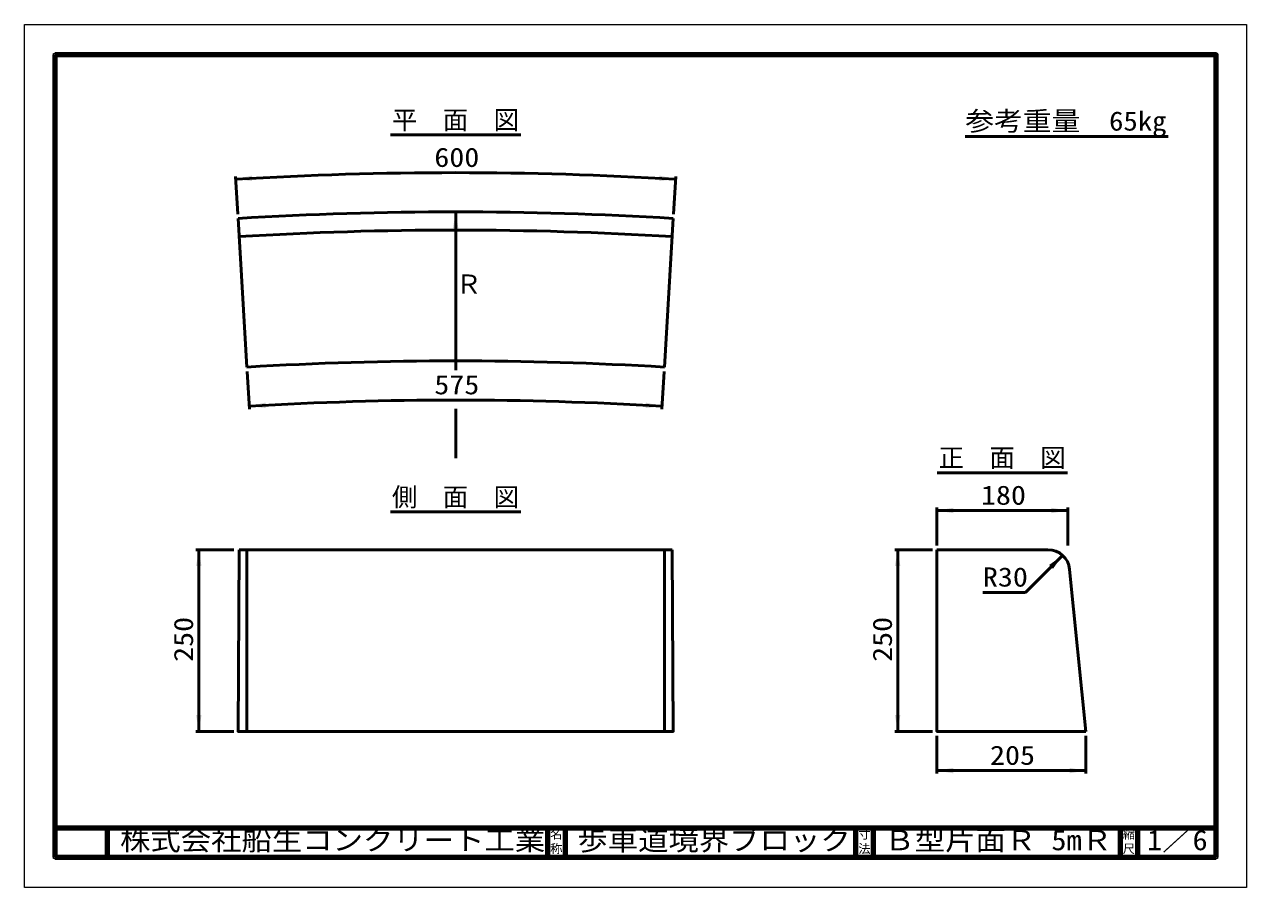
# Model space of a CAD drawing. Units: millimetres, scale not verified, with parts at other scales. Extents: x -2102 to 13556, y -24792 to 1485.
import ezdxf
from ezdxf.enums import TextEntityAlignment as Align

# ---------------------------------------------------------------- set-up
doc = ezdxf.new("R2010")
doc.units = ezdxf.units.MM
doc.header["$LTSCALE"] = 5
doc.layers.add('0-0_V-nasSTD', color=7, linetype='Continuous', lineweight=50)
doc.layers.add('0-1_0', color=7, linetype='Continuous', lineweight=50)
doc.styles.add('ＭＳ ゴシック', font='')
doc.styles.get('ＭＳ ゴシック').set_extended_font_data('MS Gothic')

msp = doc.modelspace()

# ---------------------------------------------------------------- linework, layer by layer
at = {"layer": '0-0_V-nasSTD', "lineweight": 100}
for p, q in [((-1997.5, 1380), (-1997.5, -1380)), ((-302.5, -1280), (-302.5, -1380)), ((-242.5, -1280), (-242.5, -1380)), ((757.5, -1280), (757.5, -1380)), ((817.5, -1280), (817.5, -1380)), ((1667.5, -1280), (1667.5, -1380)), ((1727.5, -1280), (1727.5, -1380)), ((-1997.5, -1380), (1997.5, -1380))]:
    msp.add_line(p, q, dxfattribs=at)
at = {"layer": '0-0_V-nasSTD'}
for p, q in [((-1376.245, 962.268), (-1368.45, 832.502)), ((138.745, 962.268), (130.95, 832.502)), ((-1367.551, 817.529), (-1336.819, 305.951)), ((-618.75, 840), (-618.75, 295)), ((130.051, 817.529), (99.319, 305.951)), ((-1335.92, 290.978), (-1328.124, 161.212)), ((98.42, 290.978), (90.624, 161.212)), ((-618.75, 162.5), (-618.75, -7.5)), ((1037.053, -177.5), (1037.053, -307.5)), ((1037.053, -187.5), (1487.053, -187.5)), ((1487.053, -177.5), (1487.053, -307.5)), ((-1512.551, -322.5), (-1382.551, -322.5)), ((-1502.551, -947.5), (-1502.551, -322.5)), ((-1363.803, -322.5), (126.303, -322.5)), ((-1336.819, -947.5), (-1336.819, -322.5)), ((99.319, -322.5), (99.319, -947.5)), ((892.053, -322.5), (1022.053, -322.5)), ((902.053, -947.5), (902.053, -322.5)), ((1419.179, -322.5), (1037.053, -322.5)), ((1342.225, -469.17), (1469.504, -341.891)), ((1493.807, -390.037), (1549.553, -947.5)), ((1195.225, -469.17), (1342.225, -469.17)), ((-1512.551, -947.5), (-1382.551, -947.5)), ((892.053, -947.5), (1022.053, -947.5)), ((1037.053, -1092.5), (1037.053, -962.5)), ((1549.553, -1092.5), (1549.553, -962.5)), ((1037.053, -1082.5), (1549.553, -1082.5))]:
    msp.add_line(p, q, dxfattribs=at)
at = {"layer": '0-0_V-nasSTD', "lineweight": 18}
for points in [[(-2102.5, -1485), (-2102.5, 1485), (2102.5, 1485), (2102.5, -1485)], [(-2002.5, -1385), (-2002.5, 1385), (2002.5, 1385), (2002.5, -1385)]]:
    msp.add_lwpolyline(points, close=True, dxfattribs=at)
at = {"layer": '0-0_V-nasSTD', "lineweight": 100}
msp.add_lwpolyline([(1997.5, -1380), (1997.5, 1380), (-1997.5, 1380)], dxfattribs=at)
at = {"layer": '0-0_V-nasSTD'}
for points in [[(-1363.803, -322.5), (-1367.551, -947.5), (130.051, -947.5), (126.303, -322.5)], [(1037.053, -322.5), (1037.053, -947.5), (1549.553, -947.5)]]:
    msp.add_lwpolyline(points, dxfattribs=at)
for centre, radius, start, end in [((-618.75, -11647.5), 12622.5, 86.56225, 93.43775), ((-618.75, -11647.5), 12487.5, 86.56225, 93.43775), ((-618.75, -11647.5), 12425, 86.56225, 93.43775), ((-618.75, -11647.5), 11975, 86.56225, 93.43775), ((-618.75, -11647.5), 11840, 86.56225, 93.43775), ((1419.179, -397.5), 75, 5.71059, 90)]:
    msp.add_arc(centre, radius, start, end, dxfattribs=at)
for points in [[(-1375.646, 952.286), (-1320.031, 964.894), (-1318.948, 946.175)], [(81.448, 946.175), (82.531, 964.894), (138.146, 952.286)], [(-628.125, 783.75), (-618.75, 840), (-609.375, 783.75)], [(-1328.724, 171.194), (-1273.107, 183.793), (-1272.027, 165.075)], [(34.527, 165.075), (35.607, 183.793), (91.224, 171.194)], [(1037.053, -187.5), (1093.303, -196.875), (1093.303, -178.125)], [(1430.803, -196.875), (1430.803, -178.125), (1487.053, -187.5)], [(-1511.926, -378.75), (-1502.551, -322.5), (-1493.176, -378.75)], [(892.678, -378.75), (902.053, -322.5), (911.428, -378.75)], [(1423.101, -375.037), (1436.359, -388.295), (1469.504, -341.891)], [(-1511.926, -891.25), (-1502.551, -947.5), (-1493.176, -891.25)], [(892.678, -891.25), (902.053, -947.5), (911.428, -891.25)], [(1037.053, -1082.5), (1093.303, -1091.875), (1093.303, -1073.125)], [(1493.303, -1091.875), (1493.303, -1073.125), (1549.553, -1082.5)]]:
    msp.add_solid(points, dxfattribs=at)
at = {"layer": '0-1_0'}
for p, q in [((-843.125, 1105), (-394.375, 1105)), ((1832.5, 1099.806), (1134.5, 1099.806)), ((1037.678, -57.5), (1486.428, -57.5)), ((-843.125, -192.5), (-394.375, -192.5))]:
    msp.add_line(p, q, dxfattribs=at)
at = {"layer": '0-1_0', "lineweight": 100}
for p, q in [((-1997.5, -1280), (1997.5, -1280)), ((-1817.5, -1280), (-1817.5, -1380))]:
    msp.add_line(p, q, dxfattribs=at)

# ---------------------------------------------------------------- texts
at = {"layer": '0-0_V-nasSTD', "style": 'ＭＳ ゴシック'}
for s, height, p in [('平\u3000面\u3000図', 64.15, (-838.125, 1105)), ('Ｒ', 65.98, (-618.75, 538.75)), ('正\u3000面\u3000図', 64.15, (1042.678, -57.5)), ('側\u3000面\u3000図', 64.15, (-838.125, -192.5)), ('名', 30.79, (-293.518, -1326.001)), ('寸', 30.79, (766.482, -1326.001)), ('縮', 30.79, (1676.482, -1326.001)), ('称', 30.79, (-293.524, -1375.99)), ('法', 30.79, (766.476, -1375.99)), ('尺', 30.79, (1676.476, -1375.99))]:
    msp.add_text(s, height=height, dxfattribs=at).set_placement(p, align=Align.BOTTOM_LEFT)
for s, height, width, p in [('参考重量\u300065kg', 65.98, 1.1, (1134.5, 1099.806)), ('600', 65.98, 1.15, (-692.25, 975)), ('575', 65.98, 1.15, (-692.25, 192.5)), ('180', 65.98, 1.15, (1188.553, -187.5)), ('R30', 65.98, 1.15, (1195.225, -469.17)), ('205', 65.98, 1.15, (1219.803, -1082.5)), ('株式会社船生コンクリート工業', 69.65, 1.1, (-1773.75, -1377.5)), ('歩車道境界ブロック', 69.65, 1.1, (-200, -1377.5)), ('Ｂ型片面Ｒ 5mＲ', 69.65, 1.1, (856.25, -1377.5)), ('1／6', 69.65, 1.1, (1760, -1377.418))]:
    msp.add_text(s, height=height, dxfattribs=dict(at, width=width)).set_placement(p, align=Align.BOTTOM_LEFT)
at = {"layer": '0-0_V-nasSTD', "style": 'ＭＳ ゴシック', "width": 1.15}
for p in [(-1502.551, -708.5), (902.053, -708.5)]:
    msp.add_text('250', height=65.98, rotation=90, dxfattribs=at).set_placement(p, align=Align.BOTTOM_LEFT)

doc.saveas('drawing.dxf')
